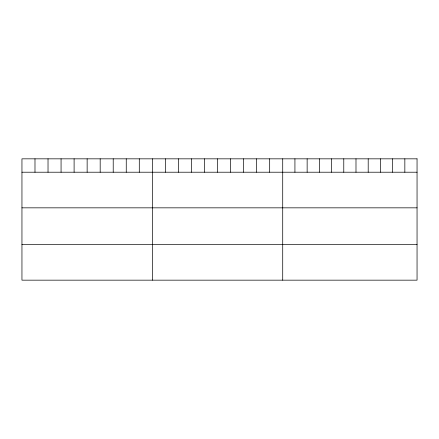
<?xml version="1.0" encoding="UTF-8"?>
<svg xmlns="http://www.w3.org/2000/svg" width="439" height="439" viewBox="0 0 439 439"><rect width="100%" height="100%" fill="white"/><g stroke="black" fill="none" stroke-linecap="round" stroke-linejoin="round"><path stroke-width="0.66" d="M21.95 172.214L417.05 172.214M21.95 207.839L417.05 207.839M21.95 244.539L417.05 244.539M404.84 158.836L404.84 172.214M392.625 158.836L392.625 172.214M380.415 158.836L380.415 172.214M368.2 158.836L368.2 172.214M355.991 158.836L355.991 172.214M343.775 158.836L343.775 172.214M331.566 158.836L331.566 172.214M319.351 158.836L319.351 172.214M307.141 158.836L307.141 172.214M294.926 158.836L294.926 172.214M282.716 158.836L282.716 280.164M269.678 158.836L269.678 172.214M256.639 158.836L256.639 172.214M243.601 158.836L243.601 172.214M230.563 158.836L230.563 172.214M217.524 158.836L217.524 172.214M204.486 158.836L204.486 172.214M191.448 158.836L191.448 172.214M178.41 158.836L178.41 172.214M165.371 158.836L165.371 172.214M152.333 158.836L152.333 280.164M139.295 158.836L139.295 172.214M126.256 158.836L126.256 172.214M113.218 158.836L113.218 172.214M100.18 158.836L100.18 172.214M87.141 158.836L87.141 172.214M74.103 158.836L74.103 172.214M61.065 158.836L61.065 172.214M48.027 158.836L48.027 172.214M34.988 158.836L34.988 172.214M417.05 158.836L21.95 158.836L21.95 280.164L417.05 280.164L417.05 158.836"/></g></svg>
